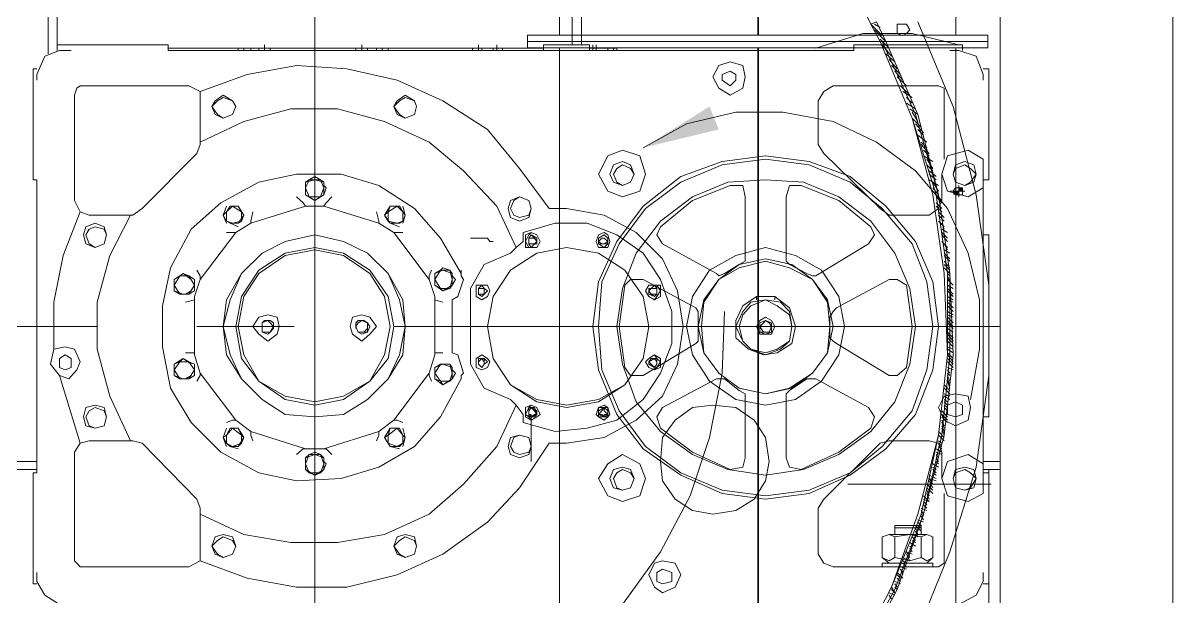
# Model space of a CAD drawing. Header units: millimetres. Extents: x 3220 to 226993, y 817 to 176024.
# Drawn here: x 157939 to 159393, y 136960 to 137685 of the extents above; entities that cross this region are included whole.
import ezdxf

# ---------------------------------------------------------------- set-up
doc = ezdxf.new("R2010")
doc.units = ezdxf.units.MM
doc.linetypes.add('AXES', pattern=[50.8, 31.75, -6.35, 6.35, -6.35])
doc.layers.add('Axe', color=1, linetype='AXES', lineweight=9)
doc.layers.add('Sichtbare Kanten(DIN)', color=7, linetype='Continuous', lineweight=50, true_color=0x3f3f3f)

# ---------------------------------------------------------------- blocks, each defined once
blk = doc.blocks.new('section 1-2')
at = {"layer": 'Axe', "ltscale": 15}
blk.add_line((9000, -5000), (9000, 33323.9), dxfattribs=at)
blk = doc.blocks.new('ligne broyage L 2')
at = {"true_color": 0x000007}
for points in [[(510.6, 1345.3), (499.1, 1374.3), (415.2, 1322.2)], [(807.2, 1267.2), (807.2, 1262.9), (814.4, 1262.9)], [(807.2, 1267.2), (814.4, 1267.2), (814.4, 1262.9)], [(814.4, 1271.5), (814.4, 1267.2), (818.8, 1267.2)], [(814.4, 1271.5), (818.8, 1271.5), (818.8, 1267.2)]]:
    blk.add_hatch(color=7, dxfattribs=at).paths.add_polyline_path(points)
at = {"color": 7, "linetype": 'Continuous', "lineweight": 15, "true_color": 0x000007}
for points in [[(-337.1, 1440.8), (-337.1, 1948.5)], [(-325.5, 1452.4), (-325.5, 1948.5)], [(325.5, 1452.4), (325.5, 1948.5)], [(337.1, 1452.4), (337.1, 1948.5), (337.1, 1948.5)], [(866.5, 925.8), (866.5, 1734.4), (866.5, 1734.4)], [(1084.9, 1730.1), (1084.9, 704.5)], [(640.8, 1604.3), (703, 1478.4)], [(0, 289.3), (104.2, 296.5), (204, 315.4), (299.4, 348.6), (392, 393.5), (481.7, 448.4), (558.4, 515), (629.3, 588.8), (688.6, 674.1), (736.3, 763.8), (769.6, 859.3), (795.6, 959.1), (807.2, 1060.3), (802.9, 1163.1), (788.4, 1262.9), (762.3, 1364.1), (721.8, 1456.7), (710.3, 1481.3), (703, 1478.4), (714.6, 1456.7)], [(543.9, 438.3), (624.9, 515), (700.1, 604.7), (759.5, 704.5), (802.9, 811.5), (836.1, 918.6), (852, 1034.3), (852, 1148.6), (836.1, 1262.9), (807.2, 1374.3), (762.3, 1481.3)], [(717.5, 1463.9), (703, 1478.4)], [(714.6, 1474.1), (707.4, 1478.4)], [(721.8, 1456.7), (707.4, 1471.2)], [(0, 296.5), (99.8, 300.9), (199.6, 322.6), (296.5, 353), (389.1, 396.4), (474.5, 452.8), (551.1, 519.3), (622, 593.1), (681.3, 674.1), (729.1, 766.7), (762.3, 859.3), (788.4, 959.1), (800, 1060.3), (795.6, 1163.1), (781.2, 1262.9), (755.1, 1359.8), (714.6, 1456.7)], [(0, 289.3), (104.2, 296.5), (204, 315.4), (299.4, 348.6), (392, 393.5), (477.4, 448.4), (558.4, 515), (624.9, 588.8), (684.2, 674.1), (733.4, 763.8), (769.6, 859.3), (792.7, 959.1), (802.9, 1060.3), (802.9, 1163.1), (788.4, 1262.9), (759.5, 1364.1), (717.5, 1456.7)], [(0, 296.5), (104.2, 300.9), (204, 322.6), (299.4, 353), (392, 396.4), (477.4, 452.8), (555.5, 519.3), (622, 593.1), (681.3, 674.1), (729.1, 766.7), (766.7, 859.3), (788.4, 959.1), (800, 1060.3), (800, 1163.1), (785.5, 1262.9), (755.1, 1359.8), (714.6, 1456.7)], [(726.2, 1448), (714.6, 1459.6)], [(729.1, 1437.9), (717.5, 1452.4)], [(733.4, 1430.7), (721.8, 1440.8)], [(736.3, 1422), (726.2, 1433.6)], [(740.6, 1414.8), (729.1, 1426.3)], [(743.5, 1407.5), (733.4, 1419.1)], [(747.9, 1400.3), (736.3, 1411.9)], [(752.2, 1388.7), (740.6, 1400.3)], [(755.1, 1385.8), (743.5, 1393.1)], [(755.1, 1378.6), (747.9, 1385.8)], [(759.5, 1371.4), (747.9, 1378.6)], [(762.3, 1364.1), (752.2, 1371.4)], [(762.3, 1355.4), (755.1, 1367)], [(766.7, 1348.2), (755.1, 1359.8)], [(769.6, 1341), (759.5, 1352.6)], [(769.6, 1338.1), (762.3, 1345.3)], [(773.9, 1329.4), (762.3, 1338.1)], [(773.9, 1322.2), (766.7, 1329.4)], [(776.8, 1314.9), (766.7, 1326.5)], [(776.8, 1312), (769.6, 1319.3)], [(781.2, 1304.8), (769.6, 1312)], [(781.2, 1296.1), (773.9, 1307.7)], [(781.2, 1293.2), (773.9, 1300.5)], [(785.5, 1286), (776.8, 1293.2)], [(785.5, 1281.7), (776.8, 1288.9)], [(788.4, 1274.4), (776.8, 1281.7)], [(788.4, 1267.2), (781.2, 1278.8)], [(788.4, 1262.9), (781.2, 1271.5)], [(792.7, 1255.6), (785.5, 1262.9)], [(792.7, 1252.7), (785.5, 1260)], [(792.7, 1245.5), (785.5, 1252.7)], [(792.7, 1241.2), (785.5, 1248.4)], [(795.6, 1233.9), (788.4, 1241.2)], [(795.6, 1229.6), (788.4, 1236.8)], [(795.6, 1222.4), (788.4, 1229.6)], [(795.6, 1219.5), (792.7, 1226.7)], [(800, 1215.1), (792.7, 1219.5)], [(800, 1207.9), (792.7, 1215.1)], [(800, 1203.6), (792.7, 1212.2)], [(800, 1196.3), (792.7, 1203.6)], [(800, 1193.4), (795.6, 1200.7)], [(802.9, 1189.1), (795.6, 1193.4)], [(802.9, 1181.9), (795.6, 1189.1)], [(802.9, 1179), (795.6, 1186.2)], [(802.9, 1170.3), (795.6, 1179)], [(802.9, 1167.4), (795.6, 1174.6)], [(802.9, 1163.1), (795.6, 1170.3)], [(802.9, 1160.2), (800, 1163.1)], [(802.9, 1152.9), (800, 1160.2)], [(807.2, 1148.6), (800, 1155.8)], [(807.2, 1144.2), (800, 1148.6)], [(807.2, 1137), (800, 1144.2)], [(807.2, 1134.1), (800, 1141.4)], [(807.2, 1129.8), (800, 1134.1)], [(807.2, 1126.9), (800, 1129.8)], [(807.2, 1119.7), (800, 1126.9)], [(807.2, 1115.3), (800, 1122.5)], [(377.6, 737.8), (389.1, 745), (436.9, 811.5), (474.5, 882.4), (499.1, 956.2), (515, 1037.2), (517.9, 1115.3)], [(807.2, 1111), (800, 1115.3)], [(807.2, 1108.1), (800, 1111)], [(807.2, 1100.8), (800, 1108.1)], [(807.2, 1096.5), (800, 1103.7)], [(807.2, 1093.6), (800, 1100.8)], [(807.2, 1089.3), (800, 1093.6)], [(807.2, 1082), (800, 1089.3)], [(807.2, 1077.7), (800, 1086.4)], [(807.2, 1074.8), (800, 1082)], [(807.2, 1070.5), (800, 1077.7)], [(807.2, 1067.6), (800, 1070.5)], [(807.2, 1063.2), (800, 1067.6)], [(807.2, 1056), (800, 1063.2)], [(807.2, 1051.7), (800, 1060.3)], [(807.2, 1048.8), (800, 1056)], [(807.2, 1044.4), (800, 1051.7)], [(807.2, 1041.5), (800, 1044.4)], [(802.9, 1037.2), (800, 1041.5)], [(802.9, 1034.3), (800, 1037.2)], [(802.9, 1027.1), (800, 1034.3)], [(802.9, 1015.5), (795.6, 1022.7)], [(802.9, 1011.2), (795.6, 1018.4)], [(802.9, 1022.7), (800, 1030)], [(802.9, 1018.4), (800, 1027.1)], [(802.9, 1008.3), (795.6, 1011.2)], [(802.9, 1003.9), (795.6, 1008.3)], [(800, 1001), (795.6, 1003.9)], [(800, 982.2), (792.7, 989.5)], [(800, 996.7), (795.6, 1001)], [(800, 993.8), (795.6, 996.7)], [(800, 989.5), (795.6, 993.8)], [(800, 977.9), (792.7, 985.1)], [(800, 975), (792.7, 982.2)], [(795.6, 970.7), (792.7, 977.9)], [(795.6, 967.8), (792.7, 975)], [(795.6, 956.2), (788.4, 963.4)], [(795.6, 963.4), (792.7, 970.7)], [(795.6, 959.1), (792.7, 967.8)], [(795.6, 951.8), (788.4, 959.1)], [(792.7, 949), (788.4, 951.8)], [(792.7, 944.6), (788.4, 949)], [(792.7, 937.4), (785.5, 941.7)], [(792.7, 934.5), (785.5, 937.4)], [(788.4, 930.2), (785.5, 934.5)], [(792.7, 941.7), (788.4, 944.6)], [(788.4, 918.6), (781.2, 922.9)], [(785.5, 915.7), (781.2, 918.6)], [(788.4, 925.8), (785.5, 930.2)], [(788.4, 922.9), (785.5, 925.8)], [(785.5, 904.1), (776.8, 908.5)], [(781.2, 896.9), (776.8, 904.1), (785.5, 901.2)], [(785.5, 911.3), (781.2, 915.7)], [(785.5, 908.5), (781.2, 911.3)], [(781.2, 889.6), (773.9, 896.9)], [(781.2, 885.3), (773.9, 892.5)], [(776.8, 882.4), (773.9, 889.6)], [(781.2, 892.5), (776.8, 901.2)], [(769.6, 878.1), (776.8, 875.2), (769.6, 882.4)], [(773.9, 870.8), (769.6, 875.2)], [(776.8, 878.1), (773.9, 885.3)], [(773.9, 863.6), (766.7, 866.5)], [(769.6, 859.3), (766.7, 863.6)], [(769.6, 856.4), (766.7, 859.3)], [(773.9, 866.5), (769.6, 870.8)], [(766.7, 837.6), (759.5, 844.8)], [(769.6, 849.1), (762.3, 852)], [(766.7, 844.8), (762.3, 849.1)], [(766.7, 841.9), (762.3, 844.8)], [(769.6, 852), (766.7, 856.4)], [(755.1, 833.2), (762.3, 830.3), (759.5, 837.6)], [(759.5, 826), (755.1, 830.3)], [(762.3, 833.2), (759.5, 841.9)], [(759.5, 818.8), (752.2, 823.1)], [(755.1, 815.9), (752.2, 818.8)], [(755.1, 811.5), (752.2, 815.9)], [(759.5, 823.1), (755.1, 826)], [(743.5, 804.3), (752.2, 800), (747.9, 808.6)], [(747.9, 797.1), (743.5, 800)], [(752.2, 804.3), (747.9, 811.5), (755.1, 808.6)], [(743.5, 778.3), (736.3, 785.5)], [(747.9, 789.8), (740.6, 792.7)], [(743.5, 782.6), (740.6, 789.8), (743.5, 785.5)], [(747.9, 792.7), (743.5, 797.1)], [(740.6, 771), (733.4, 773.9)], [(736.3, 766.7), (733.4, 771)], [(740.6, 778.3), (736.3, 782.6)], [(740.6, 773.9), (736.3, 778.3)], [(733.4, 756.6), (726.2, 759.5)], [(729.1, 752.2), (726.2, 756.6)], [(733.4, 759.5), (729.1, 766.7)], [(733.4, 759.5), (729.1, 763.8)], [(736.3, 763.8), (733.4, 766.7)]]:
    blk.add_lwpolyline(points, dxfattribs=at)
at = {"color": 5, "linetype": 'Continuous', "lineweight": 5, "true_color": 0x000005}
for points in [[(0, 1500.1), (0, 1126.9)], [(0, 1063.2), (0, 1001)], [(0, 937.4), (0, 564.2)]]:
    blk.add_lwpolyline(points, dxfattribs=at)
at = {"color": 7, "linetype": 'Continuous', "lineweight": 5, "true_color": 0x000007}
for points in [[(752.2, 1471.2), (747.9, 1478.4), (736.3, 1478.4), (736.3, 1466.8), (743.5, 1463.9), (747.9, 1466.8)], [(543.9, 1411.9), (541, 1426.3), (525.1, 1430.7), (510.6, 1426.3), (503.4, 1411.9), (510.6, 1397.4), (525.1, 1388.7), (541, 1397.4)], [(-99.8, 1374.3), (-104.2, 1381.5), (-115.7, 1388.7), (-125.9, 1381.5), (-130.2, 1374.3), (-125.9, 1364.1), (-115.7, 1359.8), (-104.2, 1364.1)], [(-99.8, 1374.3), (-104.2, 1381.5), (-115.7, 1385.8), (-123, 1381.5), (-130.2, 1374.3), (-123, 1364.1), (-115.7, 1359.8), (-104.2, 1364.1)], [(128.7, 1374.3), (125.9, 1381.5), (114.3, 1388.7), (104.2, 1381.5), (99.8, 1374.3), (104.2, 1364.1), (114.3, 1359.8), (125.9, 1364.1)], [(128.7, 1374.3), (125.9, 1381.5), (114.3, 1385.8), (107, 1381.5), (99.8, 1374.3), (107, 1364.1), (114.3, 1359.8), (125.9, 1364.1)], [(788.4, 1096.5), (781.2, 1152.9), (759.5, 1203.6), (721.8, 1248.4), (677, 1286), (624.9, 1304.8), (570, 1312), (515, 1304.8), (462.9, 1286), (415.2, 1248.4), (381.9, 1203.6), (358.8, 1152.9), (351.5, 1096.5), (358.8, 1041.5), (381.9, 985.1), (415.2, 941.7), (462.9, 908.5), (515, 885.3), (570, 878.1), (624.9, 885.3), (677, 908.5), (721.8, 941.7), (759.5, 985.1), (781.2, 1041.5)], [(418.1, 1288.9), (410.8, 1312), (389.1, 1319.3), (370.3, 1312), (358.8, 1288.9), (370.3, 1267.2), (389.1, 1260), (410.8, 1267.2)], [(781.2, 1096.5), (773.9, 1152.9), (755.1, 1200.7), (717.5, 1245.5), (677, 1278.8), (624.9, 1300.5), (570, 1307.7), (515, 1300.5), (462.9, 1278.8), (418.1, 1245.5), (384.8, 1200.7), (363.1, 1152.9), (358.8, 1096.5), (363.1, 1041.5), (384.8, 989.5), (418.1, 944.6), (462.9, 911.3), (515, 889.6), (570, 882.4), (624.9, 889.6), (677, 911.3), (717.5, 944.6), (755.1, 989.5), (773.9, 1041.5)], [(403.6, 1288.9), (399.3, 1300.5), (389.1, 1304.8), (377.6, 1300.5), (373.2, 1288.9), (377.6, 1278.8), (389.1, 1274.4), (399.3, 1278.8), (403.6, 1288.9), (399.3, 1296.1), (389.1, 1300.5), (381.9, 1296.1), (377.6, 1288.9), (381.9, 1278.8), (389.1, 1274.4), (399.3, 1278.8)], [(836.1, 1288.9), (828.9, 1296.1), (821.7, 1300.5), (810.1, 1296.1), (807.2, 1288.9), (810.1, 1278.8), (821.7, 1274.4), (828.9, 1278.8), (836.1, 1288.9), (833.2, 1300.5), (821.7, 1304.8), (810.1, 1300.5), (807.2, 1288.9), (810.1, 1278.8), (821.7, 1274.4), (833.2, 1278.8)], [(759.5, 1096.5), (752.2, 1144.2), (733.4, 1189.1), (703, 1229.6), (662.5, 1260), (617.7, 1278.8), (570, 1281.7), (522.2, 1278.8), (477.4, 1260), (436.9, 1229.6), (406.5, 1189.1), (389.1, 1144.2), (381.9, 1096.5), (389.1, 1048.8), (406.5, 1001), (436.9, 963.4), (477.4, 934.5), (522.2, 915.7), (570, 908.5), (617.7, 915.7), (662.5, 934.5), (703, 963.4), (733.4, 1001), (752.2, 1048.8)], [(818.8, 1267.2), (818.8, 1271.5), (810.1, 1271.5), (807.2, 1267.2), (810.1, 1262.9), (818.8, 1262.9)], [(273.4, 1245.5), (270.5, 1255.6), (258.9, 1260), (247.4, 1255.6), (244.5, 1245.5), (247.4, 1233.9), (258.9, 1229.6), (270.5, 1233.9)], [(273.4, 1245.5), (270.5, 1255.6), (258.9, 1260), (251.7, 1255.6), (247.4, 1245.5), (251.7, 1236.8), (258.9, 1233.9), (270.5, 1236.8)], [(11.6, 1248.4), (81, 1226.7), (99.8, 1215.1), (144.7, 1155.8), (151.9, 1134.1), (151.9, 1060.3), (144.7, 1037.2), (99.8, 977.9), (81, 963.4), (11.6, 941.7), (-11.6, 941.7), (-81, 963.4), (-99.8, 977.9), (-144.7, 1037.2), (-151.9, 1060.3), (-151.9, 1134.1), (-144.7, 1155.8), (-99.8, 1215.1), (-81, 1226.7), (-11.6, 1248.4)], [(-263.3, 1212.2), (-266.2, 1222.4), (-277.7, 1226.7), (-289.3, 1222.4), (-292.2, 1212.2), (-289.3, 1200.7), (-277.7, 1196.3), (-266.2, 1200.7)], [(-263.3, 1212.2), (-266.2, 1219.5), (-277.7, 1222.4), (-285, 1219.5), (-289.3, 1212.2), (-285, 1200.7), (-277.7, 1196.3), (-266.2, 1200.7)], [(114.3, 1096.5), (107, 1129.8), (92.6, 1163.1), (66.5, 1189.1), (36.2, 1203.6), (0, 1212.2), (-37.6, 1203.6), (-66.5, 1189.1), (-92.6, 1163.1), (-107, 1129.8), (-115.7, 1096.5), (-107, 1060.3), (-92.6, 1030), (-66.5, 1003.9), (-37.6, 985.1), (0, 982.2), (36.2, 985.1), (66.5, 1003.9), (92.6, 1030), (107, 1060.3)], [(114.3, 1096.5), (111.4, 1129.8), (92.6, 1163.1), (66.5, 1189.1), (36.2, 1203.6), (0, 1212.2), (-37.6, 1203.6), (-66.5, 1189.1), (-92.6, 1163.1), (-111.4, 1129.8), (-115.7, 1096.5), (-111.4, 1060.3), (-92.6, 1030), (-66.5, 1003.9), (-37.6, 985.1), (0, 982.2), (36.2, 985.1), (66.5, 1003.9), (92.6, 1030), (111.4, 1060.3)], [(285, 1203.6), (280.6, 1212.2), (273.4, 1215.1), (266.2, 1212.2), (266.2, 1196.3), (280.6, 1196.3)], [(285, 1203.6), (280.6, 1212.2), (273.4, 1215.1), (270.5, 1212.2), (266.2, 1203.6), (270.5, 1196.3), (280.6, 1196.3)], [(280.6, 1203.6), (277.7, 1207.9), (273.4, 1212.2), (270.5, 1207.9), (270.5, 1200.7), (273.4, 1196.3), (277.7, 1200.7)], [(280.6, 1203.6), (277.7, 1207.9), (270.5, 1207.9), (270.5, 1200.7), (277.7, 1200.7)], [(373.2, 1203.6), (370.3, 1212.2), (366, 1215.1), (358.8, 1212.2), (355.9, 1203.6), (358.8, 1196.3), (370.3, 1196.3), (373.2, 1203.6), (370.3, 1212.2), (366, 1215.1), (358.8, 1212.2), (355.9, 1203.6), (358.8, 1196.3), (370.3, 1196.3)], [(370.3, 1200.7), (370.3, 1207.9), (366, 1212.2), (358.8, 1207.9), (358.8, 1200.7)], [(370.3, 1203.6), (370.3, 1207.9), (366, 1212.2), (358.8, 1207.9), (358.8, 1200.7), (366, 1196.3), (370.3, 1200.7)], [(370.3, 1203.6), (366, 1207.9), (363.1, 1207.9), (358.8, 1203.6), (363.1, 1200.7), (366, 1200.7)], [(99.8, 1096.5), (92.6, 1134.1), (69.4, 1167.4), (36.2, 1189.1), (0, 1196.3), (-37.6, 1189.1), (-70.9, 1167.4), (-92.6, 1134.1), (-99.8, 1096.5), (-92.6, 1056), (-70.9, 1027.1), (-37.6, 1003.9), (0, 996.7), (36.2, 1003.9), (69.4, 1027.1), (92.6, 1056)], [(95.5, 1096.5), (88.2, 1134.1), (69.4, 1163.1), (36.2, 1186.2), (0, 1193.4), (-37.6, 1186.2), (-70.9, 1163.1), (-89.7, 1134.1), (-96.9, 1096.5), (-89.7, 1060.3), (-70.9, 1027.1), (-37.6, 1008.3), (0, 1001), (36.2, 1008.3), (69.4, 1027.1), (88.2, 1060.3)], [(422.4, 1096.5), (415.2, 1134.1), (392, 1167.4), (358.8, 1189.1), (318.2, 1196.3), (280.6, 1189.1), (247.4, 1167.4), (225.7, 1134.1), (218.4, 1096.5), (225.7, 1056), (247.4, 1022.7), (280.6, 1003.9), (318.2, 996.7), (358.8, 1003.9), (392, 1022.7), (415.2, 1056), (422.4, 1096.5), (415.2, 1134.1), (392, 1167.4), (358.8, 1189.1), (318.2, 1196.3), (280.6, 1189.1), (247.4, 1167.4), (225.7, 1134.1), (218.4, 1096.5), (225.7, 1056), (247.4, 1022.7), (280.6, 1001), (318.2, 993.8), (358.8, 1001), (392, 1022.7), (415.2, 1056)], [(669.8, 1096.5), (662.5, 1134.1), (640.8, 1167.4), (607.6, 1186.2), (570, 1196.3), (532.3, 1186.2), (499.1, 1167.4), (477.4, 1134.1), (470.1, 1096.5), (477.4, 1060.3), (499.1, 1027.1), (532.3, 1003.9), (570, 996.7), (607.6, 1003.9), (640.8, 1027.1), (662.5, 1060.3)], [(655.3, 1096.5), (648.1, 1129.8), (629.3, 1155.8), (603.2, 1174.6), (570, 1181.9), (536.7, 1174.6), (510.6, 1155.8), (491.8, 1129.8), (484.6, 1096.5), (491.8, 1063.2), (510.6, 1037.2), (536.7, 1018.4), (570, 1011.2), (603.2, 1018.4), (629.3, 1037.2), (648.1, 1063.2)], [(651, 1096.5), (648.1, 1126.9), (629.3, 1155.8), (600.3, 1170.3), (570, 1179), (536.7, 1170.3), (510.6, 1155.8), (491.8, 1126.9), (488.9, 1096.5), (491.8, 1063.2), (510.6, 1037.2), (536.7, 1018.4), (570, 1011.2), (600.3, 1018.4), (629.3, 1037.2), (648.1, 1063.2)], [(221.3, 1141.4), (218.4, 1148.6), (204, 1148.6), (204, 1134.1), (211.2, 1129.8), (218.4, 1134.1)], [(221.3, 1141.4), (218.4, 1148.6), (204, 1148.6), (204, 1134.1), (211.2, 1129.8), (218.4, 1134.1)], [(218.4, 1141.4), (214.1, 1144.2), (211.2, 1148.6), (206.9, 1144.2), (206.9, 1137), (211.2, 1134.1), (214.1, 1137)], [(436.9, 1141.4), (436.9, 1148.6), (422.4, 1148.6), (418.1, 1141.4), (422.4, 1134.1), (429.6, 1129.8), (436.9, 1134.1)], [(436.9, 1141.4), (432.5, 1148.6), (422.4, 1148.6), (418.1, 1141.4), (422.4, 1134.1), (429.6, 1129.8), (432.5, 1134.1)], [(432.5, 1141.4), (432.5, 1144.2), (429.6, 1148.6), (425.3, 1144.2), (422.4, 1141.4), (425.3, 1137), (429.6, 1134.1), (432.5, 1137)], [(214.1, 1141.4), (214.1, 1144.2), (206.9, 1144.2), (206.9, 1137), (214.1, 1137)], [(211.2, 1134.1), (214.1, 1137), (214.1, 1144.2), (206.9, 1144.2), (206.9, 1137)], [(432.5, 1141.4), (432.5, 1144.2), (425.3, 1144.2), (422.4, 1141.4), (425.3, 1137), (432.5, 1137)], [(603.2, 1096.5), (600.3, 1115.3), (588.8, 1126.9), (570, 1129.8), (551.1, 1126.9), (541, 1115.3), (532.3, 1096.5), (541, 1077.7), (551.1, 1067.6), (570, 1060.3), (588.8, 1067.6), (600.3, 1077.7)], [(603.2, 1096.5), (600.3, 1115.3), (588.8, 1126.9), (570, 1129.8), (551.1, 1126.9), (541, 1115.3), (532.3, 1096.5), (541, 1077.7), (551.1, 1067.6), (570, 1060.3), (588.8, 1067.6), (600.3, 1077.7)], [(603.2, 1096.5), (600.3, 1111), (584.4, 1122.5), (570, 1129.8), (551.1, 1122.5), (541, 1111), (536.7, 1096.5), (541, 1077.7), (551.1, 1067.6), (570, 1063.2), (584.4, 1067.6), (600.3, 1077.7)], [(-44.8, 1096.5), (-47.7, 1108.1), (-59.3, 1111), (-70.9, 1108.1), (-78.1, 1096.5), (-70.9, 1086.4), (-59.3, 1077.7), (-47.7, 1086.4)], [(78.1, 1096.5), (69.4, 1108.1), (59.3, 1111), (47.7, 1108.1), (44.8, 1096.5), (47.7, 1086.4), (59.3, 1077.7), (69.4, 1086.4)], [(581.5, 1096.5), (577.2, 1103.7), (570, 1108.1), (562.7, 1103.7), (558.4, 1096.5), (562.7, 1086.4), (577.2, 1086.4)], [(-52.1, 1096.5), (-56.4, 1100.8), (-59.3, 1103.7), (-66.5, 1100.8), (-66.5, 1089.3), (-56.4, 1089.3)], [(-52.1, 1096.5), (-56.4, 1100.8), (-59.3, 1103.7), (-66.5, 1100.8), (-66.5, 1089.3), (-59.3, 1086.4), (-56.4, 1089.3)], [(66.5, 1096.5), (66.5, 1100.8), (59.3, 1103.7), (55, 1100.8), (52.1, 1096.5), (55, 1089.3), (66.5, 1089.3)], [(69.4, 1096.5), (66.5, 1100.8), (59.3, 1103.7), (55, 1100.8), (52.1, 1096.5), (55, 1089.3), (59.3, 1086.4), (66.5, 1089.3)], [(577.2, 1096.5), (577.2, 1100.8), (570, 1103.7), (562.7, 1100.8), (562.7, 1089.3), (570, 1086.4), (577.2, 1089.3)], [(577.2, 1096.5), (574.3, 1100.8), (570, 1103.7), (567.1, 1100.8), (562.7, 1096.5), (567.1, 1089.3), (574.3, 1089.3)], [(577.2, 1096.5), (574.3, 1100.8), (570, 1103.7), (562.7, 1100.8), (562.7, 1089.3), (574.3, 1089.3)], [(221.3, 1051.7), (218.4, 1056), (211.2, 1060.3), (204, 1056), (204, 1044.4), (211.2, 1041.5), (218.4, 1044.4)], [(221.3, 1051.7), (218.4, 1056), (211.2, 1060.3), (204, 1056), (204, 1044.4), (211.2, 1041.5), (218.4, 1044.4)], [(214.1, 1051.7), (214.1, 1056), (206.9, 1056), (206.9, 1048.8), (211.2, 1044.4), (214.1, 1048.8)], [(218.4, 1051.7), (214.1, 1056), (206.9, 1056), (206.9, 1048.8), (211.2, 1044.4), (214.1, 1048.8)], [(436.9, 1051.7), (436.9, 1056), (429.6, 1060.3), (422.4, 1056), (418.1, 1051.7), (422.4, 1044.4), (429.6, 1041.5), (436.9, 1044.4)], [(436.9, 1051.7), (432.5, 1056), (429.6, 1060.3), (422.4, 1056), (418.1, 1051.7), (422.4, 1044.4), (429.6, 1041.5), (432.5, 1044.4)], [(432.5, 1051.7), (432.5, 1056), (425.3, 1056), (422.4, 1051.7), (425.3, 1048.8), (429.6, 1044.4), (432.5, 1048.8)], [(429.6, 1044.4), (432.5, 1048.8), (432.5, 1051.7), (429.6, 1056), (422.4, 1051.7), (422.4, 1048.8)], [(432.5, 1051.7), (432.5, 1056), (425.3, 1056), (422.4, 1051.7), (425.3, 1048.8), (429.6, 1044.4), (432.5, 1048.8)], [(828.9, 993.8), (826, 1008.3), (810.1, 1011.2), (795.6, 1008.3), (788.4, 993.8), (795.6, 977.9), (810.1, 970.7), (826, 977.9)], [(-263.3, 982.2), (-266.2, 993.8), (-277.7, 996.7), (-289.3, 993.8), (-292.2, 982.2), (-289.3, 970.7), (-277.7, 967.8), (-266.2, 970.7)], [(-263.3, 982.2), (-266.2, 989.5), (-277.7, 993.8), (-285, 989.5), (-289.3, 982.2), (-285, 970.7), (-277.7, 967.8), (-266.2, 970.7)], [(285, 985.1), (280.6, 993.8), (273.4, 996.7), (266.2, 993.8), (266.2, 982.2), (273.4, 977.9), (280.6, 982.2), (285, 985.1), (280.6, 993.8), (273.4, 996.7), (270.5, 993.8), (266.2, 985.1), (270.5, 982.2), (273.4, 977.9), (280.6, 982.2)], [(280.6, 985.1), (277.7, 989.5), (273.4, 993.8), (270.5, 989.5), (270.5, 985.1), (273.4, 982.2), (277.7, 985.1)], [(373.2, 985.1), (370.3, 993.8), (366, 996.7), (358.8, 993.8), (355.9, 985.1), (358.8, 982.2), (366, 977.9), (370.3, 982.2)], [(373.2, 985.1), (370.3, 993.8), (366, 996.7), (358.8, 993.8), (355.9, 985.1), (358.8, 982.2), (366, 977.9), (370.3, 982.2)], [(370.3, 985.1), (366, 989.5), (366, 993.8), (363.1, 989.5), (358.8, 985.1), (363.1, 985.1), (366, 982.2), (366, 985.1)], [(370.3, 985.1), (370.3, 993.8), (358.8, 993.8), (358.8, 982.2), (370.3, 982.2)], [(574.3, 925.8), (570, 956.2), (555.5, 977.9), (532.3, 993.8), (503.4, 996.7), (477.4, 993.8), (455.7, 977.9), (439.8, 956.2), (436.9, 925.8), (439.8, 901.2), (455.7, 878.1), (477.4, 863.6), (503.4, 859.3), (532.3, 863.6), (555.5, 878.1), (570, 901.2)], [(574.3, 925.8), (570, 956.2), (555.5, 977.9), (532.3, 993.8), (503.4, 996.7), (477.4, 993.8), (455.7, 977.9), (439.8, 956.2), (436.9, 925.8), (439.8, 901.2), (455.7, 878.1), (477.4, 863.6), (503.4, 859.3), (532.3, 863.6), (555.5, 878.1), (570, 901.2)], [(810.1, 1001), (818.8, 996.7), (818.8, 985.1), (810.1, 982.2), (800, 985.1), (800, 996.7)], [(273.4, 944.6), (270.5, 956.2), (258.9, 959.1), (247.4, 956.2), (244.5, 944.6), (247.4, 934.5), (258.9, 930.2), (270.5, 934.5)], [(273.4, 944.6), (270.5, 956.2), (258.9, 959.1), (251.7, 956.2), (247.4, 944.6), (251.7, 937.4), (258.9, 934.5), (270.5, 937.4)], [(418.1, 904.1), (410.8, 922.9), (389.1, 934.5), (370.3, 922.9), (358.8, 904.1), (370.3, 882.4), (389.1, 875.2), (410.8, 882.4)], [(403.6, 904.1), (399.3, 911.3), (389.1, 915.7), (381.9, 911.3), (377.6, 904.1), (381.9, 892.5), (389.1, 889.6), (399.3, 892.5), (403.6, 904.1), (399.3, 915.7), (389.1, 918.6), (377.6, 915.7), (373.2, 904.1), (377.6, 892.5), (389.1, 889.6), (399.3, 892.5)], [(836.1, 904.1), (828.9, 911.3), (821.7, 915.7), (810.1, 911.3), (807.2, 904.1), (810.1, 892.5), (821.7, 889.6), (828.9, 892.5), (836.1, 904.1), (833.2, 915.7), (821.7, 918.6), (810.1, 915.7), (807.2, 904.1), (810.1, 892.5), (821.7, 889.6), (833.2, 892.5)], [(-99.8, 818.8), (-104.2, 830.3), (-115.7, 833.2), (-125.9, 830.3), (-130.2, 818.8), (-125.9, 808.6), (-115.7, 804.3), (-104.2, 808.6)], [(-99.8, 818.8), (-104.2, 826), (-115.7, 830.3), (-123, 826), (-130.2, 818.8), (-123, 808.6), (-115.7, 804.3), (-104.2, 808.6)], [(128.7, 818.8), (125.9, 830.3), (114.3, 833.2), (104.2, 830.3), (99.8, 818.8), (104.2, 808.6), (114.3, 804.3), (125.9, 808.6)], [(128.7, 818.8), (125.9, 826), (114.3, 830.3), (107, 826), (99.8, 818.8), (107, 808.6), (114.3, 804.3), (125.9, 808.6)], [(462.9, 782.6), (455.7, 797.1), (439.8, 800), (429.6, 797.1), (422.4, 782.6), (429.6, 766.7), (439.8, 759.5), (455.7, 766.7)], [(439.8, 789.8), (451.3, 785.5), (451.3, 773.9), (439.8, 771), (432.5, 773.9), (432.5, 785.5)], [(717.5, 797.1), (781.2, 797.1)]]:
    blk.add_lwpolyline(points, close=True, dxfattribs=at)
for points in [[(814.4, 1452.4), (755.1, 1466.8), (692.9, 1466.8), (633.6, 1448)], [(-322.6, 1445.1), (-341.4, 1437.9), (-351.5, 1414.8)], [(-325.5, 1445.1), (-325.5, 1452.4)], [(-185.2, 1452.4), (-325.5, 1452.4), (-325.5, 1452.4)], [(-322.6, 1445.1), (-308.1, 1445.1)], [(-185.2, 1445.1), (-185.2, 1452.4)], [(-185.2, 1448), (-96.9, 1448)], [(-185.2, 1445.1), (681.3, 1445.1)], [(-85.3, 1448), (-96.9, 1448)], [(-96.9, 1445.1), (-96.9, 1448)], [(-85.3, 1448), (-89.7, 1448)], [(-89.7, 1448), (-81, 1448), (-81, 1445.1)], [(-89.7, 1445.1), (-89.7, 1448)], [(-73.8, 1448), (-85.3, 1448), (-85.3, 1448)], [(-81, 1448), (-66.5, 1448), (-66.5, 1448)], [(-73.8, 1448), (-63.6, 1448), (-63.6, 1448)], [(-70.9, 1445.1), (-70.9, 1448), (-70.9, 1448)], [(-66.5, 1448), (-63.6, 1448), (-63.6, 1445.1)], [(-63.6, 1448), (-63.6, 1452.4)], [(-56.4, 1448), (-63.6, 1448)], [(-56.4, 1445.1), (-56.4, 1448)], [(-56.4, 1448), (52.1, 1448)], [(52.1, 1445.1), (52.1, 1448)], [(59.3, 1448), (52.1, 1448)], [(59.3, 1448), (59.3, 1452.4)], [(59.3, 1445.1), (59.3, 1448), (59.3, 1448)], [(59.3, 1448), (66.5, 1448), (66.5, 1445.1)], [(69.4, 1448), (59.3, 1448), (59.3, 1448)], [(78.1, 1448), (66.5, 1448), (66.5, 1448)], [(69.4, 1448), (81, 1448), (81, 1448)], [(78.1, 1448), (85.3, 1448), (85.3, 1445.1)], [(78.1, 1445.1), (78.1, 1448), (78.1, 1448)], [(92.6, 1448), (81, 1448)], [(85.3, 1448), (81, 1448)], [(92.6, 1445.1), (92.6, 1448)], [(92.6, 1448), (199.6, 1448)], [(206.9, 1448), (199.6, 1448), (199.6, 1445.1)], [(206.9, 1448), (206.9, 1452.4)], [(206.9, 1445.1), (206.9, 1448)], [(206.9, 1448), (211.2, 1448), (211.2, 1445.1)], [(218.4, 1448), (206.9, 1448), (206.9, 1448)], [(225.7, 1448), (211.2, 1448), (211.2, 1448)], [(230, 1448), (218.4, 1448), (218.4, 1448)], [(230, 1448), (225.7, 1448)], [(225.7, 1445.1), (225.7, 1448), (225.7, 1448)], [(230, 1448), (230, 1452.4)], [(237.2, 1448), (230, 1448)], [(230, 1448), (230, 1445.1), (230, 1445.1)], [(237.2, 1445.1), (237.2, 1448)], [(237.2, 1448), (289.3, 1448)], [(289.3, 1452.4), (347.2, 1452.4)], [(289.3, 1445.1), (289.3, 1452.4)], [(347.2, 1445.1), (347.2, 1452.4)], [(351.5, 1448), (347.2, 1448)], [(351.5, 1448), (351.5, 1452.4)], [(351.5, 1448), (355.9, 1448), (355.9, 1445.1)], [(351.5, 1445.1), (351.5, 1448)], [(363.1, 1448), (351.5, 1448), (351.5, 1448)], [(355.9, 1448), (355.9, 1452.4)], [(355.9, 1448), (370.3, 1448), (370.3, 1445.1)], [(363.1, 1448), (373.2, 1448), (373.2, 1448)], [(370.3, 1448), (377.6, 1448), (377.6, 1445.1)], [(373.2, 1448), (381.9, 1448)], [(377.6, 1448), (373.2, 1448)], [(381.9, 1445.1), (381.9, 1448)], [(681.3, 1452.4), (818.8, 1452.4), (818.8, 1452.4)], [(681.3, 1445.1), (681.3, 1452.4)], [(802.9, 1445.1), (814.4, 1445.1)], [(844.8, 1414.8), (836.1, 1437.9), (814.4, 1445.1)], [(818.8, 1445.1), (818.8, 1452.4)], [(318.2, 1245.5), (296.5, 1245.5), (258.9, 1296.1), (218.4, 1345.3), (162, 1381.5), (104.2, 1407.5), (40.5, 1422), (-23.1, 1426.3), (-85.3, 1414.8), (-144.7, 1393.1)], [(-355.9, 1422), (-351.5, 1422)], [(-355.9, 1281.7), (-355.9, 1422), (-355.9, 1422)], [(-351.5, 1407.5), (-351.5, 1414.8)], [(525.1, 1419.1), (515, 1414.8), (515, 1414.8)], [(515, 1414.8), (515, 1407.5), (525.1, 1400.3)], [(525.1, 1419.1), (532.3, 1414.8), (532.3, 1407.5), (525.1, 1400.3)], [(852, 1407.5), (852, 1422), (844.8, 1422)], [(844.8, 1414.8), (844.8, 1407.5)], [(-296.5, 1400.3), (-300.9, 1397.4), (-303.8, 1388.7)], [(-144.7, 1381.5), (-144.7, 1393.1), (-159.1, 1400.3), (-296.5, 1400.3)], [(655.3, 1400.3), (643.7, 1393.1), (636.5, 1381.5)], [(788.4, 1400.3), (655.3, 1400.3), (655.3, 1400.3)], [(795.6, 1307.7), (795.6, 1397.4), (788.4, 1400.3)], [(852, 1407.5), (852, 1281.7), (844.8, 1281.7)], [(-303.8, 1388.7), (-303.8, 1255.6), (-303.8, 1255.6)], [(-144.7, 1381.5), (-144.7, 1326.5), (-144.7, 1326.5)], [(643.7, 1314.9), (636.5, 1326.5), (636.5, 1381.5)], [(254.6, 1196.3), (230, 1248.4), (188.1, 1293.2), (144.7, 1329.4), (88.2, 1355.4), (28.9, 1371.4), (-30.4, 1371.4), (-89.7, 1355.4), (-144.7, 1329.4)], [(828.9, 1003.9), (840.5, 1067.6), (840.5, 1129.8), (826, 1189.1), (800, 1245.5), (759.5, 1293.2), (710.3, 1329.4), (655.3, 1355.4), (591.7, 1367), (532.3, 1367), (470.1, 1352.6), (415.2, 1322.2)], [(-144.7, 1326.5), (-149, 1314.9), (-218.4, 1245.5), (-230, 1236.8)], [(643.7, 1314.9), (714.6, 1245.5), (726.2, 1236.8)], [(844.8, 1307.7), (826, 1319.3), (800, 1312), (792.7, 1288.9), (800, 1267.2), (826, 1260), (844.8, 1271.5)], [(844.8, 1307.7), (844.8, 922.9), (844.8, 922.9)], [(-355.9, 1281.7), (-351.5, 1281.7)], [(-351.5, 911.3), (-351.5, 1281.7)], [(185.2, 1163.1), (159.1, 1207.9), (125.9, 1245.5), (81, 1274.4), (33.3, 1288.9), (-23.1, 1288.9), (-70.9, 1278.8), (-118.6, 1252.7), (-156.2, 1219.5), (-182.3, 1170.3), (-192.4, 1122.5), (-192.4, 1070.5), (-182.3, 1018.4), (-156.2, 975), (-118.6, 937.4), (-70.9, 911.3), (-23.1, 901.2), (33.3, 904.1), (81, 918.6), (125.9, 944.6), (159.1, 982.2), (185.2, 1030)], [(-11.6, 1278.8), (-7.2, 1281.7), (0, 1286), (7.2, 1281.7), (11.6, 1278.8)], [(11.6, 1278.8), (0, 1281.7), (-11.6, 1278.8)], [(7.2, 1281.7), (-7.2, 1281.7), (-11.6, 1271.5), (-11.6, 1278.8)], [(11.6, 1271.5), (7.2, 1281.7)], [(792.7, 1255.6), (792.7, 1288.9), (792.7, 1288.9)], [(-11.6, 1274.4), (-11.6, 1262.9), (0, 1255.6), (11.6, 1262.9), (14.5, 1271.5)], [(-11.6, 1262.9), (-11.6, 1271.5), (-11.6, 1271.5)], [(-11.6, 1271.5), (-7.2, 1260), (-7.2, 1260)], [(11.6, 1271.5), (7.2, 1260), (-7.2, 1260)], [(11.6, 1278.8), (11.6, 1271.5)], [(14.5, 1271.5), (11.6, 1274.4)], [(11.6, 1271.5), (11.6, 1262.9)], [(525.1, 1274.4), (477.4, 1255.6), (436.9, 1222.4)], [(543.9, 1260), (541, 1274.4), (525.1, 1274.4)], [(614.8, 1274.4), (600.3, 1274.4), (596, 1260)], [(703, 1222.4), (662.5, 1255.6), (614.8, 1274.4)], [(821.7, 1267.2), (802.9, 1267.2)], [(814.4, 1260), (814.4, 1274.4)], [(-303.8, 1255.6), (-296.5, 1241.2), (-285, 1236.8)], [(-23.1, 1260), (-14.5, 1252.7)], [(-14.5, 1252.7), (-11.6, 1248.4)], [(0, 1255.6), (-7.2, 1260), (-11.6, 1262.9)], [(11.6, 1262.9), (7.2, 1260), (0, 1255.6)], [(11.6, 1248.4), (14.5, 1252.7)], [(14.5, 1252.7), (21.7, 1260)], [(543.9, 1260), (543.9, 1186.2), (543.9, 1186.2)], [(596, 1260), (596, 1179), (600.3, 1174.6)], [(776.8, 1236.8), (788.4, 1245.5), (792.7, 1255.6)], [(-296.5, 1241.2), (-318.2, 1186.2), (-329.8, 1126.9), (-329.8, 1067.6)], [(-285, 1236.8), (-230, 1236.8), (-230, 1236.8)], [(-232.9, 1236.8), (-258.9, 1186.2), (-274.9, 1126.9), (-274.9, 1067.6), (-258.9, 1008.3), (-232.9, 951.8)], [(-111.4, 1248.4), (-115.7, 1236.8), (-111.4, 1226.7)], [(-107, 1248.4), (-111.4, 1241.2), (-115.7, 1236.8)], [(-115.7, 1236.8), (-111.4, 1229.6), (-107, 1226.7)], [(-104.2, 1248.4), (-111.4, 1241.2)], [(-111.4, 1241.2), (-111.4, 1229.6), (-111.4, 1229.6)], [(-89.7, 1236.8), (-96.9, 1248.4), (-107, 1248.4)], [(-96.9, 1248.4), (-107, 1248.4), (-107, 1248.4)], [(-104.2, 1248.4), (-92.6, 1241.2), (-92.6, 1229.6)], [(-96.9, 1248.4), (-92.6, 1241.2), (-89.7, 1236.8)], [(-96.9, 1226.7), (-89.7, 1236.8)], [(-96.9, 1226.7), (-92.6, 1229.6), (-89.7, 1236.8)], [(-81, 1226.7), (-81, 1229.6), (-78.1, 1241.2)], [(78.1, 1241.2), (81, 1229.6)], [(107, 1248.4), (95.5, 1248.4), (88.2, 1236.8), (95.5, 1226.7), (107, 1222.4)], [(88.2, 1236.8), (92.6, 1241.2), (95.5, 1248.4)], [(88.2, 1236.8), (92.6, 1229.6), (95.5, 1226.7)], [(92.6, 1229.6), (92.6, 1241.2), (104.2, 1248.4)], [(95.5, 1248.4), (104.2, 1248.4)], [(111.4, 1241.2), (104.2, 1248.4), (104.2, 1248.4)], [(104.2, 1248.4), (107, 1248.4)], [(114.3, 1236.8), (111.4, 1241.2), (107, 1248.4)], [(111.4, 1241.2), (111.4, 1229.6), (107, 1226.7)], [(114.3, 1236.8), (111.4, 1248.4)], [(111.4, 1226.7), (114.3, 1236.8), (114.3, 1236.8)], [(114.3, 1236.8), (111.4, 1229.6), (111.4, 1229.6)], [(296.5, 949), (318.2, 949), (366, 956.2), (406.5, 977.9), (439.8, 1008.3), (458.6, 1048.8), (465.8, 1096.5), (458.6, 1141.4), (439.8, 1181.9), (406.5, 1215.1), (366, 1236.8), (318.2, 1245.5)], [(726.2, 1236.8), (776.8, 1236.8), (776.8, 1236.8)], [(-111.4, 1229.6), (-104.2, 1226.7), (-92.6, 1229.6)], [(-107, 1226.7), (-96.9, 1222.4)], [(-96.9, 1226.7), (-107, 1226.7), (-107, 1226.7)], [(81, 1229.6), (81, 1226.7)], [(92.6, 1229.6), (104.2, 1226.7)], [(95.5, 1226.7), (107, 1226.7), (107, 1226.7)], [(104.2, 1226.7), (111.4, 1229.6)], [(263.3, 985.1), (263.3, 975), (303.8, 963.4), (344.3, 967.8), (381.9, 977.9), (415.2, 1003.9), (436.9, 1037.2), (451.3, 1074.8), (451.3, 1115.3), (436.9, 1155.8), (415.2, 1189.1), (381.9, 1212.2), (344.3, 1226.7), (303.8, 1226.7), (263.3, 1215.1), (263.3, 1203.6)], [(436.9, 1222.4), (432.5, 1212.2), (439.8, 1200.7)], [(700.1, 1200.7), (707.4, 1212.2), (703, 1222.4)], [(-111.4, 1215.1), (-104.2, 1215.1), (-104.2, 1215.1)], [(-104.2, 1215.1), (-99.8, 1215.1)], [(99.8, 1215.1), (111.4, 1215.1), (111.4, 1215.1)], [(218.4, 1207.9), (196.7, 1207.9)], [(218.4, 1207.9), (221.3, 1203.6)], [(280.6, 1200.7), (280.6, 1207.9), (273.4, 1212.2), (270.5, 1207.9), (270.5, 1200.7)], [(844.8, 1212.2), (852, 1212.2), (852, 982.2)], [(225.7, 1203.6), (221.3, 1203.6)], [(247.4, 1189.1), (254.6, 1196.3), (263.3, 1203.6)], [(270.5, 1200.7), (280.6, 1200.7), (280.6, 1200.7)], [(439.8, 1200.7), (507.7, 1163.1)], [(700.1, 1200.7), (633.6, 1160.2), (633.6, 1160.2)], [(214.1, 1174.6), (247.4, 1189.1)], [(536.7, 1174.6), (543.9, 1179), (543.9, 1186.2)], [(-156.2, 1155.8), (-166.4, 1163.1), (-177.9, 1155.8), (-177.9, 1144.2)], [(-177.9, 1155.8), (-170.7, 1160.2), (-166.4, 1163.1), (-159.1, 1160.2), (-151.9, 1155.8)], [(-144.7, 1155.8), (-144.7, 1160.2), (-149, 1167.4)], [(147.6, 1167.4), (144.7, 1160.2), (144.7, 1160.2)], [(151.9, 1163.1), (159.1, 1167.4), (162, 1170.3)], [(173.6, 1163.1), (162, 1167.4), (151.9, 1163.1), (151.9, 1148.6), (162, 1141.4), (173.6, 1148.6), (177.9, 1155.8)], [(159.1, 1167.4), (151.9, 1155.8), (151.9, 1155.8)], [(151.9, 1163.1), (151.9, 1148.6), (151.9, 1148.6)], [(170.7, 1167.4), (159.1, 1167.4)], [(159.1, 1144.2), (162, 1141.4), (170.7, 1144.2), (173.6, 1148.6), (173.6, 1163.1)], [(173.6, 1163.1), (170.7, 1167.4), (162, 1170.3)], [(173.6, 1155.8), (170.7, 1167.4)], [(185.2, 1163.1), (185.2, 1167.4)], [(185.2, 1160.2), (185.2, 1163.1)], [(214.1, 1174.6), (196.7, 1144.2)], [(507.7, 1163.1), (510.6, 1160.2), (517.9, 1163.1)], [(536.7, 1174.6), (517.9, 1163.1), (517.9, 1163.1)], [(622, 1163.1), (600.3, 1174.6)], [(622, 1163.1), (629.3, 1160.2), (633.6, 1160.2)], [(-170.7, 1160.2), (-177.9, 1148.6)], [(-177.9, 1155.8), (-177.9, 1141.4), (-177.9, 1141.4)], [(-177.9, 1148.6), (-170.7, 1137)], [(-170.7, 1160.2), (-159.1, 1160.2), (-151.9, 1148.6)], [(-159.1, 1137), (-151.9, 1148.6), (-151.9, 1148.6)], [(-151.9, 1148.6), (-151.9, 1155.8), (-151.9, 1155.8)], [(-151.9, 1155.8), (-151.9, 1148.6)], [(-151.9, 1144.2), (-151.9, 1148.6)], [(-151.9, 1148.6), (-151.9, 1141.4)], [(144.7, 1160.2), (144.7, 1155.8)], [(170.7, 1144.2), (159.1, 1144.2), (151.9, 1155.8)], [(159.1, 1144.2), (151.9, 1148.6)], [(170.7, 1144.2), (173.6, 1155.8), (173.6, 1155.8)], [(177.9, 1155.8), (173.6, 1160.2)], [(180.8, 1134.1), (188.1, 1155.8)], [(188.1, 1155.8), (185.2, 1160.2)], [(392, 1148.6), (384.8, 1096.5), (392, 1044.4)], [(415.2, 1155.8), (399.3, 1155.8), (392, 1148.6)], [(415.2, 1155.8), (481.7, 1119.7)], [(726.2, 1155.8), (659.6, 1119.7)], [(747.9, 1148.6), (736.3, 1155.8), (726.2, 1155.8)], [(747.9, 1044.4), (755.1, 1096.5), (747.9, 1148.6)], [(-177.9, 1141.4), (-166.4, 1137)], [(-177.9, 1141.4), (-170.7, 1137), (-166.4, 1137)], [(-170.7, 1137), (-159.1, 1137)], [(-166.4, 1137), (-159.1, 1137), (-151.9, 1141.4)], [(-163.5, 1137), (-156.2, 1141.4)], [(-151.9, 1134.1), (-151.9, 1129.8), (-163.5, 1126.9)], [(162, 1126.9), (151.9, 1129.8), (151.9, 1134.1)], [(173.6, 1129.8), (180.8, 1134.1)], [(196.7, 1144.2), (196.7, 1048.8), (214.1, 1018.4)], [(429.6, 1144.2), (422.4, 1144.2), (422.4, 1137)], [(429.6, 1134.1), (422.4, 1137)], [(429.6, 1134.1), (432.5, 1137), (432.5, 1144.2)], [(429.6, 1144.2), (432.5, 1144.2)], [(558.4, 1134.1), (541, 1122.5), (532.3, 1103.7), (532.3, 1082), (548.3, 1067.6), (567.1, 1060.3), (584.4, 1063.2), (603.2, 1074.8), (607.6, 1096.5)], [(558.4, 1134.1), (581.5, 1134.1)], [(558.4, 1134.1), (558.4, 1129.8)], [(607.6, 1096.5), (600.3, 1119.7), (581.5, 1134.1)], [(581.5, 1134.1), (581.5, 1129.8)], [(173.6, 1126.9), (173.6, 1129.8)], [(173.6, 1126.9), (173.6, 1063.2)], [(484.6, 1108.1), (484.6, 1115.3), (481.7, 1119.7)], [(659.6, 1119.7), (655.3, 1115.3), (651, 1108.1)], [(484.6, 1108.1), (484.6, 1082), (484.6, 1082)], [(651, 1082), (651, 1108.1)], [(-63.6, 1089.3), (-56.4, 1089.3), (-52.1, 1093.6), (-52.1, 1100.8), (-56.4, 1103.7), (-63.6, 1103.7), (-66.5, 1100.8), (-66.5, 1093.6)], [(59.3, 1089.3), (62.2, 1089.3), (66.5, 1093.6), (66.5, 1100.8), (62.2, 1103.7), (55, 1103.7), (52.1, 1100.8), (52.1, 1093.6)], [(481.7, 1074.8), (484.6, 1077.7), (484.6, 1082)], [(651, 1082), (655.3, 1077.7), (659.6, 1074.8)], [(-329.8, 1067.6), (-334.2, 1048.8), (-322.6, 1034.3)], [(-322.6, 1034.3), (-311, 1030), (-300.9, 1041.5), (-296.5, 1051.7), (-303.8, 1067.6), (-315.4, 1070.5), (-329.8, 1067.6)], [(-151.9, 1060.3), (-151.9, 1063.2), (-163.5, 1063.2)], [(151.9, 1060.3), (151.9, 1063.2), (162, 1063.2)], [(173.6, 1063.2), (173.6, 1067.6)], [(180.8, 1060.3), (173.6, 1063.2)], [(415.2, 1034.3), (481.7, 1074.8)], [(726.2, 1034.3), (659.6, 1074.8), (659.6, 1074.8)], [(-315.4, 1041.5), (-322.6, 1044.4), (-322.6, 1056), (-315.4, 1060.3)], [(-308.1, 1056), (-315.4, 1060.3), (-315.4, 1060.3)], [(-315.4, 1041.5), (-308.1, 1044.4), (-308.1, 1056)], [(-156.2, 1048.8), (-166.4, 1056), (-177.9, 1048.8), (-177.9, 1037.2)], [(-166.4, 1056), (-170.7, 1051.7), (-177.9, 1048.8)], [(-159.1, 1051.7), (-170.7, 1051.7), (-177.9, 1041.5)], [(-177.9, 1034.3), (-177.9, 1048.8), (-177.9, 1048.8)], [(-151.9, 1048.8), (-159.1, 1051.7), (-166.4, 1056)], [(-151.9, 1041.5), (-159.1, 1051.7)], [(-151.9, 1041.5), (-151.9, 1048.8)], [(-151.9, 1034.3), (-151.9, 1048.8), (-151.9, 1048.8)], [(173.6, 1044.4), (162, 1048.8), (151.9, 1044.4)], [(159.1, 1048.8), (151.9, 1037.2)], [(162, 1048.8), (159.1, 1048.8), (151.9, 1044.4)], [(159.1, 1048.8), (170.7, 1048.8), (173.6, 1037.2)], [(162, 1048.8), (170.7, 1048.8), (173.6, 1044.4)], [(188.1, 1037.2), (180.8, 1060.3)], [(211.2, 1044.4), (214.1, 1048.8), (214.1, 1051.7), (211.2, 1056), (206.9, 1051.7)], [(206.9, 1048.8), (206.9, 1051.7), (206.9, 1051.7)], [(211.2, 1044.4), (206.9, 1048.8), (206.9, 1048.8)], [(-322.6, 1034.3), (-296.5, 949), (-296.5, 949)], [(-177.9, 1041.5), (-170.7, 1030), (-170.7, 1030)], [(-177.9, 1034.3), (-166.4, 1030)], [(-177.9, 1034.3), (-170.7, 1030), (-166.4, 1030)], [(-163.5, 1030), (-156.2, 1034.3)], [(-159.1, 1030), (-151.9, 1041.5), (-151.9, 1041.5)], [(-151.9, 1034.3), (-159.1, 1030)], [(-151.9, 1037.2), (-151.9, 1041.5)], [(-149, 1027.1), (-144.7, 1034.3)], [(-144.7, 1034.3), (-144.7, 1037.2)], [(144.7, 1037.2), (144.7, 1034.3), (147.6, 1027.1)], [(151.9, 1044.4), (151.9, 1030), (151.9, 1030)], [(151.9, 1041.5), (151.9, 1030), (162, 1022.7), (173.6, 1030), (177.9, 1037.2)], [(151.9, 1037.2), (159.1, 1027.1)], [(170.7, 1027.1), (173.6, 1037.2)], [(173.6, 1030), (173.6, 1044.4), (173.6, 1044.4)], [(177.9, 1037.2), (173.6, 1041.5), (173.6, 1041.5)], [(185.2, 1034.3), (188.1, 1037.2)], [(185.2, 1030), (185.2, 1034.3)], [(185.2, 1030), (185.2, 1034.3)], [(392, 1044.4), (399.3, 1034.3), (415.2, 1034.3)], [(726.2, 1034.3), (736.3, 1034.3), (747.9, 1044.4)], [(-170.7, 1030), (-159.1, 1030)], [(-159.1, 1030), (-166.4, 1030)], [(151.9, 1030), (159.1, 1027.1), (162, 1022.7)], [(159.1, 1027.1), (170.7, 1027.1)], [(162, 1022.7), (170.7, 1027.1), (173.6, 1030)], [(247.4, 1003.9), (214.1, 1018.4)], [(439.8, 993.8), (507.7, 1030)], [(517.9, 1030), (507.7, 1030), (507.7, 1030)], [(517.9, 1030), (536.7, 1015.5)], [(600.3, 1015.5), (622, 1030)], [(700.1, 993.8), (633.6, 1030), (622, 1030)], [(254.6, 996.7), (247.4, 1003.9)], [(543.9, 1008.3), (543.9, 1011.2), (536.7, 1015.5)], [(543.9, 930.2), (543.9, 1008.3)], [(600.3, 1015.5), (596, 1011.2), (596, 1008.3)], [(596, 930.2), (596, 1008.3), (596, 1008.3)], [(-144.7, 859.3), (-89.7, 833.2), (-30.4, 823.1), (28.9, 823.1), (88.2, 833.2), (144.7, 859.3), (188.1, 896.9), (230, 944.6), (254.6, 996.7)], [(263.3, 985.1), (254.6, 996.7)], [(270.5, 985.1), (270.5, 989.5), (273.4, 993.8)], [(270.5, 985.1), (273.4, 982.2), (280.6, 985.1), (277.7, 993.8), (270.5, 993.8), (270.5, 982.2), (277.7, 982.2), (280.6, 985.1)], [(280.6, 985.1), (280.6, 989.5), (273.4, 993.8)], [(366, 993.8), (358.8, 989.5), (358.8, 985.1)], [(370.3, 985.1), (370.3, 989.5), (366, 993.8)], [(439.8, 993.8), (432.5, 982.2), (436.9, 967.8)], [(703, 967.8), (707.4, 982.2), (700.1, 993.8)], [(-104.2, 977.9), (-111.4, 975)], [(-99.8, 977.9), (-104.2, 977.9)], [(104.2, 977.9), (99.8, 977.9)], [(111.4, 975), (104.2, 977.9), (104.2, 977.9)], [(273.4, 925.8), (273.4, 985.1), (270.5, 985.1)], [(366, 982.2), (358.8, 985.1), (358.8, 985.1)], [(370.3, 985.1), (366, 982.2), (366, 982.2)], [(844.8, 982.2), (852, 982.2)], [(-111.4, 967.8), (-115.7, 956.2), (-111.4, 944.6)], [(-107, 967.8), (-111.4, 959.1), (-115.7, 956.2)], [(-104.2, 967.8), (-111.4, 959.1)], [(-89.7, 956.2), (-96.9, 967.8), (-107, 967.8)], [(-96.9, 967.8), (-107, 967.8), (-107, 967.8)], [(-92.6, 959.1), (-104.2, 967.8)], [(-89.7, 956.2), (-92.6, 959.1), (-96.9, 967.8)], [(-81, 963.4), (-81, 959.1), (-78.1, 951.8)], [(78.1, 951.8), (81, 959.1), (81, 963.4)], [(107, 967.8), (95.5, 967.8), (88.2, 956.2), (95.5, 944.6), (107, 941.7)], [(95.5, 967.8), (92.6, 959.1), (88.2, 956.2)], [(104.2, 967.8), (92.6, 959.1)], [(95.5, 967.8), (107, 967.8), (107, 967.8)], [(104.2, 967.8), (111.4, 959.1), (111.4, 949)], [(107, 967.8), (111.4, 959.1)], [(114.3, 956.2), (111.4, 967.8)], [(436.9, 967.8), (477.4, 937.4), (525.1, 915.7)], [(614.8, 915.7), (662.5, 937.4), (703, 967.8)], [(-285, 951.8), (-296.5, 949), (-303.8, 937.4)], [(-230, 951.8), (-285, 951.8), (-285, 951.8)], [(-218.4, 949), (-230, 951.8)], [(-149, 878.1), (-218.4, 949)], [(-144.7, 800), (-85.3, 778.3), (-23.1, 766.7), (40.5, 766.7), (104.2, 782.6), (162, 808.6), (218.4, 849.1), (258.9, 892.5), (296.5, 949)], [(-96.9, 944.6), (-107, 944.6), (-111.4, 949), (-115.7, 956.2)], [(-111.4, 959.1), (-111.4, 949), (-111.4, 949)], [(-111.4, 949), (-104.2, 944.6)], [(-104.2, 944.6), (-92.6, 949)], [(-96.9, 944.6), (-89.7, 956.2)], [(-92.6, 949), (-96.9, 944.6)], [(-92.6, 949), (-92.6, 959.1)], [(-89.7, 956.2), (-92.6, 949)], [(88.2, 956.2), (92.6, 949), (95.5, 944.6)], [(92.6, 959.1), (92.6, 949)], [(92.6, 949), (104.2, 944.6)], [(104.2, 944.6), (111.4, 949)], [(107, 944.6), (111.4, 949), (114.3, 956.2)], [(111.4, 959.1), (114.3, 956.2)], [(111.4, 944.6), (114.3, 956.2), (114.3, 956.2)], [(636.5, 866.5), (643.7, 878.1), (714.6, 949)], [(792.7, 904.1), (792.7, 937.4), (788.4, 949), (776.8, 951.8), (726.2, 951.8), (714.6, 949)], [(-303.8, 937.4), (-303.8, 800)], [(-107, 944.6), (-96.9, 941.7)], [(-14.5, 941.7), (-23.1, 934.5)], [(-11.6, 941.7), (-14.5, 941.7)], [(-11.6, 930.2), (-7.2, 934.5), (0, 937.4)], [(11.6, 930.2), (0, 934.5), (-11.6, 930.2)], [(-7.2, 934.5), (-11.6, 922.9), (-11.6, 922.9)], [(7.2, 934.5), (-7.2, 934.5)], [(11.6, 930.2), (7.2, 934.5), (0, 937.4)], [(11.6, 922.9), (7.2, 934.5)], [(11.6, 941.7), (14.5, 941.7), (21.7, 934.5)], [(95.5, 944.6), (107, 944.6), (107, 944.6)], [(844.8, 922.9), (826, 934.5), (800, 925.8), (792.7, 904.1), (800, 882.4), (826, 875.2), (844.8, 885.3)], [(-351.5, 925.8), (-381.9, 925.8), (-381.9, 915.7), (-866.5, 915.7)], [(-11.6, 922.9), (-11.6, 930.2)], [(-11.6, 925.8), (-11.6, 915.7), (0, 908.5), (11.6, 915.7), (14.5, 922.9)], [(-11.6, 915.7), (-11.6, 922.9)], [(-11.6, 922.9), (-7.2, 911.3), (-7.2, 911.3)], [(7.2, 911.3), (11.6, 922.9), (11.6, 922.9)], [(11.6, 930.2), (11.6, 922.9)], [(14.5, 922.9), (11.6, 925.8)], [(11.6, 922.9), (11.6, 915.7)], [(525.1, 915.7), (541, 918.6), (543.9, 930.2)], [(596, 930.2), (600.3, 918.6), (614.8, 915.7)], [(844.8, 925.8), (866.5, 925.8), (866.5, 915.7)], [(844.8, 922.9), (844.8, 885.3)], [(-351.5, 915.7), (-381.9, 915.7)], [(-355.9, 911.3), (-355.9, 771), (-355.9, 771)], [(-355.9, 911.3), (-351.5, 911.3)], [(-11.6, 915.7), (-7.2, 911.3), (0, 908.5)], [(-7.2, 911.3), (7.2, 911.3)], [(0, 908.5), (7.2, 911.3), (11.6, 915.7)], [(852, 915.7), (844.8, 915.7), (844.8, 915.7)], [(844.8, 911.3), (852, 911.3), (852, 911.3)], [(852, 471.6), (852, 915.7)], [(866.5, 460), (866.5, 915.7), (852, 915.7)], [(852, 785.5), (852, 911.3)], [(854.9, 896.9), (674.1, 896.9), (674.1, 896.9)], [(-144.7, 866.5), (-149, 878.1)], [(795.6, 800), (795.6, 885.3)], [(-144.7, 808.6), (-144.7, 866.5), (-144.7, 866.5)], [(636.5, 866.5), (636.5, 808.6), (643.7, 797.1), (655.3, 792.7)], [(733.4, 844.8), (733.4, 841.9)], [(766.7, 844.8), (733.4, 844.8), (733.4, 833.2)], [(766.7, 841.9), (766.7, 844.8)], [(766.7, 844.8), (766.7, 833.2), (766.7, 833.2)], [(726.2, 833.2), (717.5, 830.3)], [(726.2, 833.2), (717.5, 830.3)], [(733.4, 830.3), (733.4, 804.3), (726.2, 800), (717.5, 804.3)], [(717.5, 804.3), (717.5, 830.3)], [(773.9, 833.2), (726.2, 833.2), (733.4, 830.3)], [(733.4, 841.9), (733.4, 833.2)], [(733.4, 841.9), (766.7, 841.9)], [(766.7, 830.3), (752.2, 833.2), (733.4, 830.3)], [(766.7, 833.2), (766.7, 841.9)], [(781.2, 830.3), (773.9, 833.2), (766.7, 830.3)], [(766.7, 804.3), (766.7, 830.3)], [(781.2, 830.3), (773.9, 833.2)], [(781.2, 804.3), (781.2, 830.3)], [(-303.8, 800), (-300.9, 797.1), (-296.5, 792.7)], [(-144.7, 808.6), (-144.7, 800), (-159.1, 792.7)], [(717.5, 804.3), (726.2, 797.1)], [(781.2, 804.3), (773.9, 800), (766.7, 804.3), (752.2, 800), (733.4, 804.3)], [(773.9, 797.1), (781.2, 804.3)], [(788.4, 792.7), (795.6, 797.1), (795.6, 800)], [(-351.5, 773.9), (-351.5, 785.5)], [(-296.5, 792.7), (-159.1, 792.7), (-159.1, 792.7)], [(655.3, 792.7), (788.4, 792.7)], [(717.5, 797.1), (717.5, 792.7), (717.5, 792.7)], [(781.2, 792.7), (781.2, 797.1), (781.2, 797.1)], [(844.8, 785.5), (844.8, 773.9)], [(844.8, 771), (852, 771), (852, 785.5)], [(-355.9, 771), (-351.5, 771)], [(-351.5, 773.9), (-341.4, 756.6), (-322.6, 745)], [(814.4, 745), (836.1, 756.6), (844.8, 773.9)]]:
    blk.add_lwpolyline(points, dxfattribs=at)
at = {"color": 1, "linetype": 'Continuous', "lineweight": 5, "true_color": 0x000001}
for points in [[(-274.9, 1096.5), (-1041.5, 1096.5), (-1041.5, 1096.5)], [(-26, 1096.5), (-149, 1096.5)], [(866.5, 1096.5), (99.8, 1096.5)]]:
    blk.add_lwpolyline(points, dxfattribs=at)
blk = doc.blocks.new('be 500 gain 2000')
at = {"layer": 'Sichtbare Kanten(DIN)', "color": 5, "lineweight": 0}
for p, q in [((0, -291), (0, 291)), ((8, 291), (0, 291)), ((8, 291), (8, -291)), ((1992, -291), (1992, 291)), ((1992, 291), (2000, 291)), ((2000, 291), (2000, -291)), ((1992, 250.5), (8, 250.5)), ((8, 1), (1992, 1)), ((1992, 0), (8, 0)), ((1992, -250.5), (8, -250.5)), ((8, -291), (0, -291)), ((1992, -291), (2000, -291))]:
    blk.add_line(p, q, dxfattribs=at)
blk = doc.blocks.new('153')
at = {"color": 5, "lineweight": 0, "rotation": 270}
for p in [(-440, 8218.2), (-440, 6218.2)]:
    blk.add_blockref('be 500 gain 2000', p, dxfattribs=at)

msp = doc.modelspace()

# ---------------------------------------------------------------- block references
for name, p in [('section 1-2', (149308.2, 135943.7)), ('153', (159308.2, 131443.7)), ('ligne broyage L 2', (158308.2, 136205.5))]:
    msp.add_blockref(name, p)

doc.saveas('drawing.dxf')
